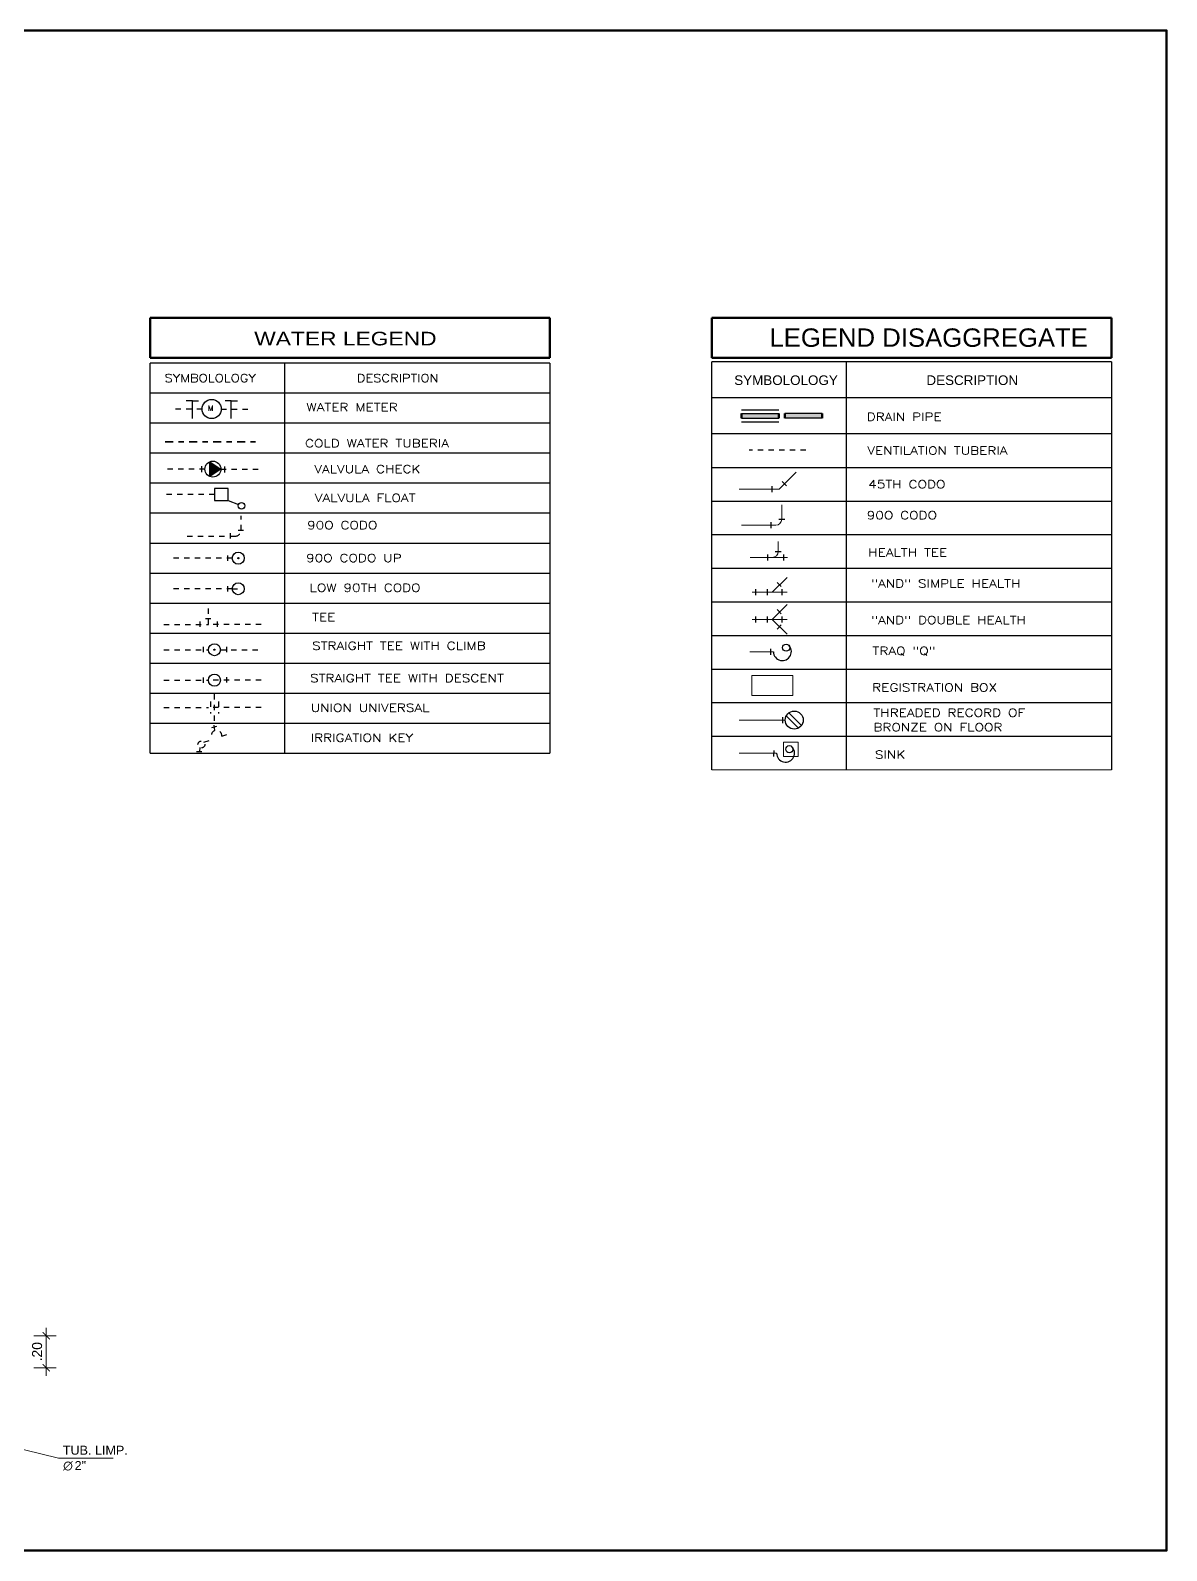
# Model space of a CAD drawing. Header units: millimetres. Extents: x 565 to 912, y 163 to 192.
# Drawn here: x 819.26 to 840.57, y 163.22 to 191.72 of the extents above; entities that cross this region are included whole.
import ezdxf

# ---------------------------------------------------------------- set-up
doc = ezdxf.new("R2010")
doc.units = ezdxf.units.MM
doc.header["$LTSCALE"] = 0.0125
for name, pattern in [('ACAD_ISO04W100', [30.5, 24, -3, 0.5, -3]), ('ACAD_ISO10W100', [18, 12, -3, 0, -3]), ('ACAD_ISO12W100', [22, 12, -3, 0.5, -3, 0.5, -3]), ('DASHED2', [9.525, 6.35, -3.175])]:
    doc.linetypes.add(name, pattern=pattern)
for name, color, linetype, lineweight in [('03', 3, 'Continuous', 0), ('AGUA', 4, 'ACAD_ISO10W100', 35), ('cotas_v', 130, 'Continuous', 20), ('DESAGUE', 172, 'Continuous', 70), ('luz', 20, 'Continuous', 50), ('MARKO', 186, 'Continuous', 80), ('proy', 254, 'Continuous', 0), ('TRAZO04', 4, 'Continuous', 0)]:
    doc.layers.add(name, color=color, linetype=linetype, lineweight=lineweight)
for name, color, linetype in [('AGUAC', 3, 'ACAD_ISO12W100'), ('LINEA-1', 1, 'Continuous'), ('LINEA-3', 3, 'Continuous'), ('MEMEBRETE', 7, 'Continuous'), ('TEXTOS', 5, 'Continuous'), ('TRAZO02', 2, 'Continuous'), ('TRAZO03', 3, 'Continuous')]:
    doc.layers.add(name, color=color, linetype=linetype)
doc.styles.add('F-1', font='arial.ttf', dxfattribs={"height": 0.3})
doc.styles.add('NOMBRE-2', font='arial.ttf')
doc.styles.add('R02TITULOS', font='swisse.ttf', dxfattribs={"width": 1.2, "height": 1})
doc.styles.add('ROMANS', font='romans.shx')
doc.styles.add('SIMPLEX', font='simplex.shx')

# ---------------------------------------------------------------- blocks, each defined once
blk = doc.blocks.new('_ARCHTICK')
at = {"color": 0, "linetype": 'ByBlock', "const_width": 0.15}
blk.add_lwpolyline([(-0.5, -0.5), (0.5, 0.5)], dxfattribs=at)

msp = doc.modelspace()

# ---------------------------------------------------------------- hatches: boundary and pattern name
at = {"layer": 'AGUAC', "linetype": 'ACAD_ISO04W100', "ltscale": 0.13}
msp.add_hatch(color=256, dxfattribs=at).paths.add_polyline_path([(822.72192, 180.10741, 1), (822.70079, 180.10741, 1)])
at = {"layer": 'DESAGUE'}
for points in [[(832.59524, 184.53883), (832.59524, 184.44883), (833.29598, 184.44883), (833.29598, 184.53883)], [(833.40788, 184.53883), (833.40788, 184.44883), (834.10862, 184.44883), (834.10862, 184.53883)]]:
    msp.add_hatch(color=2, dxfattribs=at).paths.add_polyline_path(points)
at = {"layer": 'LINEA-3', "linetype": 'ACAD_ISO04W100', "ltscale": 0.01}
msp.add_hatch(color=256, dxfattribs=at).paths.add_polyline_path([(823.16983, 181.82449, 1), (823.1487, 181.82449, 1)])
at = {"layer": 'TRAZO03', "linetype": 'Continuous', "ltscale": 0.13}
msp.add_hatch(color=256, dxfattribs=at).paths.add_polyline_path([(822.62218, 183.35554), (822.83156, 183.49328), (822.62218, 183.63103)])

# ---------------------------------------------------------------- linework, layer by layer
at = {"layer": '03', "color": 2, "ltscale": 0.3}
msp.add_line((832.03724, 177.85529), (839.53724, 177.85529), dxfattribs=at)
at = {"layer": 'AGUA'}
msp.add_line((821.78538, 184.00391), (823.48219, 184.00391), dxfattribs=at)
at = {"layer": 'AGUAC', "linetype": 'ACAD_ISO04W100', "ltscale": 0.13}
for p, q in [((823.04676, 181.25133), (823.16389, 181.25133)), ((822.71452, 178.77277), (822.71452, 179.28306)), ((822.63952, 179.1401), (822.63952, 178.9151)), ((822.78952, 179.1401), (822.78952, 178.9151))]:
    msp.add_line(p, q, dxfattribs=at)
at = {"layer": 'AGUAC', "linetype": 'Continuous', "ltscale": 0.13}
for centre in [(823.15926, 181.82449), (823.15926, 181.25133), (822.71135, 180.10741), (822.71135, 179.53683)]:
    msp.add_circle(centre, 0.1125, dxfattribs=at)
at = {"layer": 'AGUAC', "linetype": 'ACAD_ISO04W100', "ltscale": 0.13}
msp.add_circle((822.71135, 180.10741), 0.01057, dxfattribs=at)
at = {"layer": 'cotas_v', "color": 1, "lineweight": 0}
for p, q in [((819.55662, 167.39714), (819.55662, 166.49714)), ((819.32494, 167.24714), (819.74412, 167.24714)), ((819.32494, 166.64714), (819.74412, 166.64714))]:
    msp.add_line(p, q, dxfattribs=at)
at = {"layer": 'DESAGUE'}
for p, q in [((821.50402, 186.33029), (829.00402, 186.33029)), ((821.50402, 185.58029), (821.50402, 186.33029)), ((829.00402, 186.33029), (829.00402, 185.58029)), ((829.00402, 185.58029), (821.50402, 185.58029))]:
    msp.add_line(p, q, dxfattribs=at)
at = {"layer": 'DESAGUE', "color": 5, "linetype": 'Continuous'}
msp.add_line((832.03724, 186.33029), (839.53724, 186.33029), dxfattribs=at)
msp.add_line((832.03724, 186.33029), (839.53724, 186.33029), dxfattribs=at)
at = {"layer": 'DESAGUE', "color": 5, "linetype": 'Continuous', "ltscale": 0.13}
for p, q in [((832.03724, 185.58029), (832.03724, 186.33029)), ((832.03724, 185.58029), (832.03724, 186.33029)), ((839.53724, 186.33029), (839.53724, 185.58029)), ((839.53724, 186.33029), (839.53724, 185.58029)), ((839.53724, 185.58029), (832.03724, 185.58029))]:
    msp.add_line(p, q, dxfattribs=at)
at = {"layer": 'DESAGUE', "color": 2}
for p, q in [((832.59524, 184.53883), (832.59524, 184.44883)), ((833.29598, 184.53883), (833.29598, 184.44883)), ((833.40788, 184.53883), (833.40788, 184.44883)), ((834.10862, 184.53883), (834.10862, 184.44883))]:
    msp.add_line(p, q, dxfattribs=at)
at = {"layer": 'LINEA-1', "color": 5, "linetype": 'Continuous', "ltscale": 0.13}
msp.add_line((839.53724, 185.58029), (832.03724, 185.58029), dxfattribs=at)
at = {"layer": 'LINEA-1', "color": 2, "linetype": 'Continuous'}
for p, q in [((824.03095, 183.79346), (824.03095, 185.48096)), ((832.03724, 177.85529), (832.03724, 185.50529)), ((834.56417, 177.85529), (834.56417, 185.50529)), ((839.53724, 185.50529), (839.53724, 177.85529)), ((824.03095, 182.10596), (824.03095, 183.79346)), ((824.03095, 178.16846), (824.03095, 182.10596))]:
    msp.add_line(p, q, dxfattribs=at)
at = {"layer": 'LINEA-1', "color": 2, "linetype": 'Continuous', "ltscale": 0.13}
msp.add_line((839.53724, 185.50529), (832.03724, 185.50529), dxfattribs=at)
msp.add_line((839.53724, 185.50529), (832.03724, 185.50529), dxfattribs=at)
at = {"layer": 'LINEA-1', "linetype": 'Continuous', "ltscale": 0.13}
for p, q in [((829.00402, 184.91846), (821.50402, 184.91846)), ((839.53724, 184.83029), (832.03724, 184.83029)), ((839.53724, 184.83029), (832.03724, 184.83029)), ((829.00402, 184.35596), (821.50402, 184.35596)), ((839.53724, 184.15529), (832.03724, 184.15529)), ((839.53724, 184.15529), (832.03724, 184.15529)), ((829.00402, 183.79346), (821.50402, 183.79346)), ((829.00402, 183.23096), (821.50402, 183.23096)), ((829.00402, 182.66846), (821.50402, 182.66846))]:
    msp.add_line(p, q, dxfattribs=at)
at = {"layer": 'LINEA-1', "linetype": 'Continuous'}
for p, q in [((832.03724, 183.52529), (839.53724, 183.52529)), ((832.03724, 183.52529), (839.53724, 183.52529)), ((832.03724, 182.89529), (839.53724, 182.89529)), ((832.03724, 182.89529), (839.53724, 182.89529)), ((832.03724, 182.26529), (839.53724, 182.26529)), ((832.03724, 182.26529), (839.53724, 182.26529)), ((821.50402, 182.10596), (829.00402, 182.10596)), ((832.03724, 181.63529), (839.53724, 181.63529)), ((832.03724, 181.63529), (839.53724, 181.63529)), ((821.50402, 181.54346), (829.00402, 181.54346)), ((821.50402, 180.98096), (829.00402, 180.98096)), ((832.03724, 181.00529), (839.53724, 181.00529)), ((832.03724, 181.00529), (839.53724, 181.00529)), ((821.50402, 180.41846), (829.00402, 180.41846)), ((832.03724, 180.37529), (839.53724, 180.37529)), ((832.03724, 180.37529), (839.53724, 180.37529)), ((821.50402, 179.85596), (829.00402, 179.85596)), ((832.03724, 179.74529), (839.53724, 179.74529)), ((832.03724, 179.74529), (839.53724, 179.74529)), ((821.50402, 179.29346), (829.00402, 179.29346)), ((832.03724, 179.11529), (839.53724, 179.11529)), ((832.03724, 179.11529), (839.53724, 179.11529)), ((821.50402, 178.73096), (829.00402, 178.73096)), ((832.03724, 178.48529), (839.53724, 178.48529)), ((832.03724, 178.48529), (839.53724, 178.48529))]:
    msp.add_line(p, q, dxfattribs=at)
at = {"layer": 'LINEA-3', "linetype": 'ACAD_ISO04W100', "ltscale": 0.01}
for p, q in [((822.47898, 184.62004), (821.91954, 184.62004)), ((822.83898, 184.62004), (823.41459, 184.62004)), ((823.20973, 182.3474), (823.20973, 182.62067)), ((823.00932, 182.29115), (823.00932, 182.17865)), ((823.15348, 182.3474), (823.26598, 182.3474)), ((822.9569, 181.87554), (822.9569, 181.76304)), ((822.9569, 181.30239), (822.9569, 181.18989)), ((822.5426, 180.69282), (822.6551, 180.69282)), ((822.43532, 180.63657), (822.43532, 180.52407)), ((822.76239, 180.63657), (822.76239, 180.52407)), ((822.50053, 180.16041), (822.50053, 180.04791)), ((822.93522, 180.16366), (822.93522, 180.05116)), ((822.50053, 179.58982), (822.50053, 179.47732)), ((822.93522, 179.59308), (822.93522, 179.48058))]:
    msp.add_line(p, q, dxfattribs=at)
at = {"layer": 'LINEA-3', "linetype": 'ACAD_ISO04W100', "ltscale": 0.015}
for p, q in [((822.53156, 183.49328), (821.74792, 183.49328)), ((822.83156, 183.49328), (823.61521, 183.49328)), ((822.7105, 183.01826), (821.79466, 183.01826)), ((822.59885, 180.58032), (822.59885, 180.91154)), ((821.75986, 180.58032), (822.59885, 180.58032)), ((823.58523, 180.58032), (822.59885, 180.58032)), ((821.75986, 180.10741), (822.59885, 180.10741)), ((822.82385, 180.10741), (823.58523, 180.10741)), ((821.75986, 179.53683), (822.59885, 179.53683)), ((823.58523, 179.53683), (822.59885, 179.53683)), ((821.75986, 179.0276), (822.59885, 179.0276)), ((823.58523, 179.0276), (822.59885, 179.0276)), ((822.51507, 178.37549), (822.68157, 178.43215)), ((822.66175, 178.65248), (822.75952, 178.67491)), ((822.72132, 178.59418), (822.70672, 178.69345)), ((822.84808, 178.48881), (822.98942, 178.52978)), ((822.37297, 178.19791), (822.50813, 178.19791)), ((822.44055, 178.19791), (822.44107, 178.27252))]:
    msp.add_line(p, q, dxfattribs=at)
at = {"layer": 'LINEA-3', "linetype": 'ACAD_ISO04W100', "ltscale": 0.0075}
for p, q in [((822.20251, 182.2349), (823.09723, 182.2349)), ((823.04676, 181.82449), (821.91902, 181.82449)), ((823.04676, 181.25133), (821.91902, 181.25133))]:
    msp.add_line(p, q, dxfattribs=at)
at = {"layer": 'LINEA-3', "linetype": 'ACAD_ISO04W100', "ltscale": 0.01}
msp.add_circle((823.15926, 181.82449), 0.01057, dxfattribs=at)
at = {"layer": 'LINEA-3', "linetype": 'ACAD_ISO04W100', "ltscale": 0.015}
msp.add_circle((822.46744, 178.33165), 0.06474, dxfattribs=at)
at = {"layer": 'LINEA-3', "linetype": 'ACAD_ISO04W100', "ltscale": 0.01}
msp.add_arc((823.09723, 182.3474), 0.1125, 270, 0, dxfattribs=at)
at = {"layer": 'LINEA-3', "linetype": 'ACAD_ISO04W100', "ltscale": 0.015}
msp.add_arc((822.75104, 178.501), 0.0978, 352.839571, 224.745615, dxfattribs=at)
at = {"layer": 'MARKO'}
msp.add_lwpolyline([(776.97475, 191.71852), (776.97475, 163.21852), (840.56801, 163.21852), (840.56801, 191.71852)], close=True, dxfattribs=at)
at = {"layer": 'MEMEBRETE', "color": 4}
for p, q in [((821.50402, 183.79346), (821.50402, 185.48096)), ((829.00402, 185.48096), (821.50402, 185.48096)), ((829.00402, 185.48096), (829.00402, 183.79346)), ((821.50402, 182.10596), (821.50402, 183.79346)), ((829.00402, 183.79346), (829.00402, 182.10596)), ((821.50402, 178.16846), (821.50402, 182.10596)), ((829.00402, 182.10596), (829.00402, 178.16846)), ((821.50402, 178.16846), (829.00402, 178.16846))]:
    msp.add_line(p, q, dxfattribs=at)
at = {"layer": 'proy'}
for q in [(818.84174, 165.17978), (820.81507, 164.95343)]:
    msp.add_line((819.78879, 164.95343), q, dxfattribs=at)
msp.add_lwpolyline([(833.38081, 178.37594), (833.65573, 178.37594), (833.65573, 178.10722), (833.38081, 178.10722)], close=True, dxfattribs=at)
at = {"layer": 'TRAZO02', "linetype": 'Continuous', "ltscale": 0.13}
for p, q in [((822.29865, 184.77122), (822.18237, 184.77122)), ((822.29865, 184.44346), (822.29865, 184.77122)), ((822.29865, 184.77122), (822.41494, 184.77122)), ((823.02617, 184.77122), (822.90988, 184.77122)), ((823.02617, 184.44346), (823.02617, 184.77122)), ((823.02617, 184.77122), (823.14245, 184.77122)), ((832.59524, 184.60633), (833.29598, 184.60633)), ((832.59524, 184.60633), (833.29598, 184.60633)), ((832.59524, 184.53883), (833.29598, 184.53883)), ((832.59524, 184.53883), (833.29598, 184.53883)), ((832.59524, 184.44883), (833.29598, 184.44883)), ((832.59524, 184.44883), (833.29598, 184.44883)), ((834.10862, 184.53883), (833.40788, 184.53883)), ((834.10862, 184.53883), (833.40788, 184.53883)), ((834.10862, 184.44883), (833.40788, 184.44883)), ((834.10862, 184.44883), (833.40788, 184.44883)), ((832.59524, 184.38133), (833.29598, 184.38133)), ((832.59524, 184.38133), (833.29598, 184.38133)), ((833.35916, 183.26296), (833.43871, 183.18341)), ((833.35916, 183.26296), (833.43871, 183.18341)), ((833.1651, 183.17306), (833.1651, 183.06056)), ((833.1651, 183.17306), (833.1651, 183.06056)), ((833.14861, 182.49734), (833.14861, 182.38484)), ((833.14861, 182.49734), (833.14861, 182.38484)), ((833.29278, 182.55359), (833.40528, 182.55359)), ((833.29278, 182.55359), (833.40528, 182.55359)), ((833.08298, 181.89372), (833.08298, 181.78122)), ((833.08298, 181.89372), (833.08298, 181.78122)), ((833.22714, 181.94997), (833.33964, 181.94997)), ((833.22714, 181.94997), (833.33964, 181.94997)), ((833.38568, 181.89447), (833.38568, 181.78197)), ((833.38568, 181.89447), (833.38568, 181.78197)), ((833.26265, 181.37038), (833.3422, 181.29083)), ((833.26265, 181.37038), (833.3422, 181.29083)), ((832.85924, 181.24323), (832.85924, 181.13073)), ((832.85924, 181.24323), (832.85924, 181.13073)), ((833.07444, 181.24248), (833.07444, 181.12998)), ((833.07444, 181.24248), (833.07444, 181.12998)), ((833.3506, 181.24248), (833.3506, 181.12998)), ((833.3506, 181.24248), (833.3506, 181.12998)), ((832.85924, 180.73274), (832.85924, 180.62024)), ((832.85924, 180.73274), (832.85924, 180.62024)), ((833.07444, 180.73199), (833.07444, 180.61949)), ((833.07444, 180.73199), (833.07444, 180.61949)), ((833.26265, 180.85989), (833.3422, 180.78034)), ((833.26265, 180.85989), (833.3422, 180.78034)), ((833.3506, 180.73199), (833.3506, 180.61949)), ((833.3506, 180.73199), (833.3506, 180.61949)), ((833.26265, 180.49537), (833.3422, 180.57492)), ((833.26265, 180.49537), (833.3422, 180.57492)), ((833.14427, 180.01285), (833.14585, 180.12534)), ((833.14427, 180.01285), (833.14585, 180.12534)), ((833.36508, 178.84241), (833.36508, 178.72991)), ((833.36508, 178.84241), (833.36508, 178.72991)), ((833.66347, 178.63992), (833.43522, 178.86817)), ((833.66347, 178.63992), (833.43522, 178.86817)), ((833.72031, 178.68915), (833.48445, 178.925)), ((833.72031, 178.68915), (833.48445, 178.925)), ((833.20478, 178.10873), (833.20636, 178.22122)), ((833.20478, 178.10873), (833.20636, 178.22122))]:
    msp.add_line(p, q, dxfattribs=at)
at = {"layer": 'TRAZO02', "color": 3, "linetype": 'DASHED2', "ltscale": 0.4}
msp.add_line((833.80306, 183.84773), (832.73885, 183.84773), dxfattribs=at)
msp.add_line((833.80306, 183.84773), (832.73885, 183.84773), dxfattribs=at)
at = {"layer": 'TRAZO02', "linetype": 'Continuous', "ltscale": 0.13}
for centre, radius in [((822.65898, 184.62004), 0.18), ((833.43326, 180.14638), 0.0672), ((833.43326, 180.14638), 0.0672), ((833.58418, 178.78888), 0.16875), ((833.58418, 178.78888), 0.16875), ((833.49377, 178.24226), 0.0672), ((833.49377, 178.24226), 0.0672)]:
    msp.add_circle(centre, radius, dxfattribs=at)
for centre in [(833.3621, 180.0724), (833.3621, 180.0724), (833.42261, 178.16829)]:
    msp.add_arc(centre, 0.16875, 180.802435, 50.152764, dxfattribs=at)
at = {"layer": 'TRAZO03', "linetype": 'Continuous', "ltscale": 0.13}
for p, q in [((822.47084, 183.54623), (822.47084, 183.43373)), ((822.62218, 183.35554), (822.62218, 183.63103)), ((822.62218, 183.63103), (822.83156, 183.49328)), ((822.90223, 183.5429), (822.90223, 183.4304)), ((822.83156, 183.49328), (822.62218, 183.35554)), ((822.97078, 182.90801), (823.16024, 182.83084))]:
    msp.add_line(p, q, dxfattribs=at)
msp.add_lwpolyline([(822.7105, 182.90801), (822.97078, 182.90801), (822.97078, 183.12851), (822.7105, 183.12851)], close=True, dxfattribs=at)
for centre, radius in [((822.68156, 183.49328), 0.15), ((823.2175, 182.80751), 0.06183)]:
    msp.add_circle(centre, radius, dxfattribs=at)
at = {"layer": 'TRAZO04', "linetype": 'Continuous', "ltscale": 0.13}
for p, q in [((833.61862, 183.43366), (833.30176, 183.11681)), ((833.61862, 183.43366), (833.30176, 183.11681)), ((832.55176, 183.11681), (833.30176, 183.11681)), ((832.55176, 183.11681), (833.30176, 183.11681)), ((833.34903, 182.55359), (833.34903, 182.82686)), ((833.34903, 182.55359), (833.34903, 182.82686)), ((832.5957, 182.44109), (833.23653, 182.44109)), ((832.5957, 182.44109), (833.23653, 182.44109)), ((833.28339, 181.94997), (833.28339, 182.13747)), ((833.28339, 181.94997), (833.28339, 182.13747)), ((832.75839, 181.83747), (833.46105, 181.83747)), ((832.75839, 181.83747), (833.46105, 181.83747)), ((833.45036, 181.46351), (833.17308, 181.18623)), ((833.45036, 181.46351), (833.17308, 181.18623)), ((832.79643, 181.18623), (833.45036, 181.18623)), ((832.79643, 181.18623), (833.45036, 181.18623)), ((833.45036, 180.95302), (833.17308, 180.67574)), ((833.45036, 180.95302), (833.17308, 180.67574)), ((832.79643, 180.67574), (833.45036, 180.67574)), ((832.79643, 180.67574), (833.45036, 180.67574)), ((833.45036, 180.39846), (833.17308, 180.67574)), ((833.45036, 180.39846), (833.17308, 180.67574)), ((832.74895, 180.07004), (833.19336, 180.07004)), ((832.74895, 180.07004), (833.19336, 180.07004)), ((832.55508, 178.16592), (833.25387, 178.16592)), ((832.55508, 178.16592), (833.25387, 178.16592))]:
    msp.add_line(p, q, dxfattribs=at)
at = {"layer": 'TRAZO04', "linetype": 'Continuous'}
msp.add_line((832.55199, 178.78888), (833.41543, 178.78888), dxfattribs=at)
msp.add_line((832.55199, 178.78888), (833.41543, 178.78888), dxfattribs=at)
msp.add_lwpolyline([(832.79189, 179.62272), (832.79189, 179.249), (833.55531, 179.249), (833.55531, 179.62272)], close=True, dxfattribs=at)
msp.add_lwpolyline([(832.79189, 179.62272), (832.79189, 179.249), (833.55531, 179.249), (833.55531, 179.62272)], close=True, dxfattribs=at)
at = {"layer": 'TRAZO04', "linetype": 'Continuous', "ltscale": 0.13}
for centre in [(833.23653, 182.55359), (833.23653, 182.55359), (833.17089, 181.94997), (833.17089, 181.94997)]:
    msp.add_arc(centre, 0.1125, 270, 0, dxfattribs=at)

# ---------------------------------------------------------------- block references
at = {"layer": 'cotas_v', "color": 1, "lineweight": 0, "xscale": 0.135, "yscale": 0.135, "zscale": 0.135}
for p, rotation in [((819.55662, 167.24714), 90), ((819.55662, 166.64714), 270)]:
    msp.add_blockref('_ARCHTICK', p, dxfattribs=dict(at, rotation=rotation))

# ---------------------------------------------------------------- texts
at = {"layer": '03', "color": 3, "ltscale": 0.25, "style": 'ROMANS'}
msp.add_text('M', height=0.102, dxfattribs=at).set_placement((822.58948, 184.58572))
at = {"layer": 'cotas_v', "ltscale": 0.25}
for s, style, width, p in [('SYMBOLOLOGY', 'ROMANS', 1.2, (821.77517, 185.12561)), ('DESCRIPTION', 'ROMANS', 1.2, (825.38006, 185.12561)), ('WATER METER', 'SIMPLEX', 1.25, (824.43734, 184.57946)), ('DRAIN PIPE', 'SIMPLEX', 1.25, (834.94335, 184.40147)), ('COLD WATER TUBERIA', 'SIMPLEX', 1.25, (824.41013, 183.90241)), ('VENTILATION TUBERIA', 'SIMPLEX', 1.25, (834.95532, 183.7646)), ('VALVULA CHECK', 'SIMPLEX', 1.25, (824.58359, 183.42019)), ('45TH CODO', 'SIMPLEX', 1.25, (834.97296, 183.1347)), ('45TH CODO', 'SIMPLEX', 1.25, (834.97296, 183.1347)), ('VALVULA FLOAT', 'SIMPLEX', 1.25, (824.59302, 182.87936)), ('90O CODO ', 'SIMPLEX', 1.25, (834.94465, 182.55462)), ('90O CODO ', 'SIMPLEX', 1.25, (834.94465, 182.55462)), ('90O CODO ', 'SIMPLEX', 1.25, (824.44913, 182.3675)), ('90O CODO UP', 'SIMPLEX', 1.25, (824.43032, 181.75177)), ('HEALTH TEE', 'SIMPLEX', 1.25, (834.97299, 181.85715)), ('HEALTH TEE', 'SIMPLEX', 1.25, (834.97299, 181.85715)), ('LOW 90TH CODO', 'SIMPLEX', 1.25, (824.4963, 181.19491)), ('"AND" SIMPLE HEALTH', 'SIMPLEX', 1.25, (835.02954, 181.27334)), ('"AND" SIMPLE HEALTH', 'SIMPLEX', 1.25, (835.02954, 181.27334)), ('TEE', 'SIMPLEX', 1.25, (824.54346, 180.64327)), ('"AND" DOUBLE HEALTH', 'SIMPLEX', 1.25, (835.02954, 180.58932)), ('"AND" DOUBLE HEALTH', 'SIMPLEX', 1.25, (835.02954, 180.58932)), ('STRAIGHT TEE WITH CLIMB', 'SIMPLEX', 1.25, (824.54346, 180.10759)), ('TRAQ "Q"', 'SIMPLEX', 1.25, (835.05312, 180.01086)), ('TRAQ "Q"', 'SIMPLEX', 1.25, (835.05312, 180.01086)), ('STRAIGHT TEE WITH DESCENT', 'SIMPLEX', 1.25, (824.50576, 179.50039)), ('REGISTRATION BOX', 'SIMPLEX', 1.25, (835.04843, 179.32496)), ('REGISTRATION BOX', 'SIMPLEX', 1.25, (835.04843, 179.32496)), ('UNION UNIVERSAL', 'SIMPLEX', 1.25, (824.51754, 178.94534)), ('THREADED RECORD OF', 'SIMPLEX', 1.25, (835.06968, 178.85104)), ('THREADED RECORD OF', 'SIMPLEX', 1.25, (835.06968, 178.85104)), ('BRONZE ON FLOOR', 'SIMPLEX', 1.25, (835.06968, 178.58001)), ('BRONZE ON FLOOR', 'SIMPLEX', 1.25, (835.06968, 178.58001)), ('IRRIGATION KEY', 'SIMPLEX', 1.25, (824.51754, 178.38284)), ('SINK', 'SIMPLEX', 1.25, (835.09795, 178.06586)), ('SINK', 'SIMPLEX', 1.25, (835.09795, 178.06586))]:
    msp.add_text(s, height=0.15, dxfattribs=dict(at, style=style, width=width)).set_placement(p)
at = {"layer": 'cotas_v', "ltscale": 0.25, "style": 'F-1'}
for s, p in [('SYMBOLOLOGY', (832.45955, 185.07085)), ('DESCRIPTION', (836.06444, 185.07085))]:
    msp.add_text(s, height=0.18, dxfattribs=at).set_placement(p)
at = {"layer": 'cotas_v', "insert": (819.38588, 166.94714), "char_height": 0.1875, "attachment_point": 5, "rotation": 90, "style": 'NOMBRE-2'}
msp.add_mtext('\\A1;.20', dxfattribs=at)
at = {"layer": 'luz', "ltscale": 0.25, "style": 'F-1'}
msp.add_text('LEGEND DISAGGREGATE', height=0.345, dxfattribs=at).set_placement((833.11959, 185.78661))
at = {"layer": 'luz', "ltscale": 0.1, "style": 'R02TITULOS', "width": 1.2}
msp.add_text('WATER LEGEND', height=0.255, dxfattribs=at).set_placement((823.45801, 185.81345))
at = {"layer": 'proy', "style": 'NOMBRE-2'}
for s, p in [('TUB. LIMP.', (819.86853, 165.01599)), ('∅', (819.87336, 164.72852)), (' 2"', (820.02381, 164.72852))]:
    msp.add_text(s, height=0.16875, dxfattribs=at).set_placement(p)
at = {"layer": 'TEXTOS', "color": 4, "ltscale": 0.25, "style": 'F-1'}
for s, height, p in [('LEGEND DISAGGREGATE', 0.345, (833.11959, 185.78661)), ('SYMBOLOLOGY', 0.18, (832.45955, 185.07085)), ('DESCRIPTION', 0.18, (836.06444, 185.07085))]:
    msp.add_text(s, height=height, dxfattribs=at).set_placement(p)

doc.saveas('drawing.dxf')
